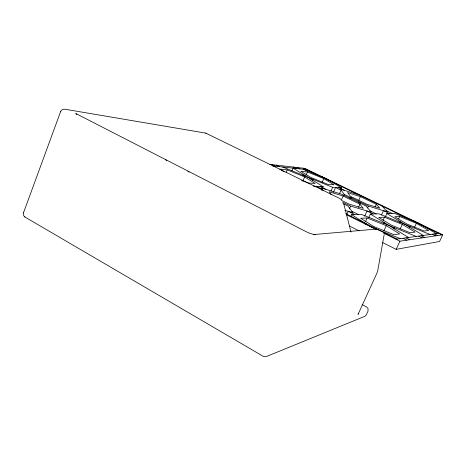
<?xml version="1.0" encoding="UTF-8"?>
<svg xmlns="http://www.w3.org/2000/svg" width="466" height="466" viewBox="0 0 466 466"><rect width="100%" height="100%" fill="white"/><g stroke="black" fill="none" stroke-linecap="round" stroke-linejoin="round"><path stroke-width="0.7" d="M384.176 234.515L377.792 270.431L377.011 272.936L358.039 314.428L358.325 313.461M23.597 212.513C22.811 214.284 23.719 216.492 25.438 217.331L263.634 356.577L266.313 356.566L365.134 316.193L366.323 314.818L368.012 311.137L368.035 308.55L366.742 307.03L362.146 304.566M60.533 111.817C61.116 109.993 63.108 108.928 64.96 109.23L205.733 133.107L339.335 198.26L340.984 199.425M23.504 212.781L60.592 111.659M286.188 172.391L287.254 169.88L304.624 176.929L315.156 183.458L308.154 182.969L301.467 180.26M291.984 170.812L293.12 168.15L323.218 186.726L322.67 187.996M305.9 170.9L306.447 169.624M302.749 181.303L304.624 176.929M306.069 175.222L307.467 171.971L323.759 178.606L333.988 184.781L327.796 184.344L310.898 177.482L300.809 171.284L307.467 171.971M312.505 180.575L313.036 179.34L310.968 179.165M322.076 182.491L323.759 178.606M321.703 190.448L322.268 189.155L316.437 186.313M331.046 190.99L332.66 187.309L341.549 187.856L340.972 189.167M333.417 192.347L335.549 187.483L341.077 190.163L339.469 193.815M341.479 199.85L343.157 196.035L359.915 204.184L363.27 208.354L349.174 204.12L341.479 200.357M343.722 195.627L344.275 194.374L340.256 189.074L359.024 194.963M346.826 214.558L348.259 211.331L354.748 214.523M349.547 208.547L350.636 206.083L371.262 212.246L366.136 206.071L341.852 194.281L321.523 188.008L323.352 190.827M350.712 216.585L351.585 214.622L361.296 214.325L416.225 236.443M358.663 200.566L360.416 196.617L376.312 204.289L379.819 208.203L366.829 204.23L350.432 196.279L347.537 192.598L360.416 196.617M360.096 203.578L360.655 202.32L358.348 202.291M358.494 207.382L359.915 204.184M367.54 207.964L368.385 206.071L387.38 211.861L382.056 206.065M364.645 216.247L367.004 210.976L373.126 213.958M365.431 221.793L367.15 217.971L386.262 225.66L399.682 233.944L393.881 234.631L373.948 226.639L360.649 218.263L367.15 217.971M368.717 217.715L370.365 214.045L378.852 213.783L430.106 234.515M375.124 206.933L376.312 204.289M381.503 214.995L383.46 210.667L389.244 213.463M383 220.447L384.473 217.191L402.286 224.391L415.124 232.109L410.068 232.709L391.539 225.241L378.8 217.447L384.473 217.191M385.394 216.673L386.815 213.539L394.3 213.311L418.445 223.115L436.409 233.635M383.955 230.728L386.262 225.66M398.581 218.956L399.7 216.509L416.383 223.278L428.673 230.501L424.223 231.031L406.917 224.024L394.696 216.737L399.7 216.509M394.114 229.022L394.685 227.769L392.96 227.926M400.212 228.923L402.286 224.391M396.182 249.351L399.921 241.202L442.7 234.794L439.566 241.481L396.182 249.351L382.545 242.547M409.41 227.658L409.998 226.383L408.484 226.517M414.42 227.536L416.383 223.278M395.995 239.256L439.421 233.216M377.145 229.359L376.149 229.453L346.232 214.663M422.144 225.276L422.819 225.218M314.177 234.637L315.266 234.701L313.368 234.59L376.54 229.062M365.758 224.309L366.783 224.239M383.157 223.127L384.945 223.004M399.24 222.032L400.812 221.921M413.4 221.065L414.093 221.018M374.676 202.506L375.701 202.518M349.517 198.003L351.888 198.067M366.299 198.469L367.348 198.499M313.169 186.109L323.218 186.726M329.66 180.709L330.58 180.785M302.539 175.076L304.653 175.268M321.639 176.841L322.583 176.929M287.254 169.88L279.746 169.106L284.01 171.803M272.249 165.849L307.7 169.758M269.849 164.399L304.811 168.366L442.7 234.794M314.323 234.648L309.564 233.227L305.894 231.573L75.766 113.488L76.744 114.607M344.817 210.323L352.902 212.688L348.079 206.083L343.011 203.601M343.157 196.035L329.2 191.747L331.099 194.538M205.733 133.107L206.129 133.247M400.335 238.656L370.942 226.872L351.585 214.622M302.982 169.24L326.573 178.851L341.549 187.856M282.652 166.997L332.66 187.309M303.552 168.226L441.914 234.916M296.959 167.475L299.906 168.902M338.776 187.681L344.257 190.332M386.232 210.615L391.964 213.381M434.446 233.909L437.807 235.528M293.347 167.067L296.318 168.506M432.157 234.229L435.547 235.866M344.275 194.374L368.385 206.071M276.093 165.11L279.186 166.618M320.09 186.534L325.862 189.347M370.155 210.917L376.213 213.865M421.165 235.755L424.724 237.491M272.016 164.649L275.144 166.17M418.561 236.116L422.155 237.87M342.463 202.087L350.636 206.083M351.859 211.261L358.278 214.412M406.002 237.864L409.783 239.722M403.014 238.283L406.841 240.165M345.76 213.696L397.172 239.093M383.192 232.93L399.921 241.202M349.43 226.022L359.17 230.88M187.833 171.127L189.027 172.105M386.815 213.539L423.396 235.447M370.365 214.045L408.56 237.509M24.611 216.772L24.931 216.987M343.797 203.858L350.98 232.074M166.228 160.252A3.221 1.596 -62.7 0 1 166.391 160.753M165.547 159.774A3.221 1.596 -62.7 0 1 165.943 159.914"/></g></svg>
